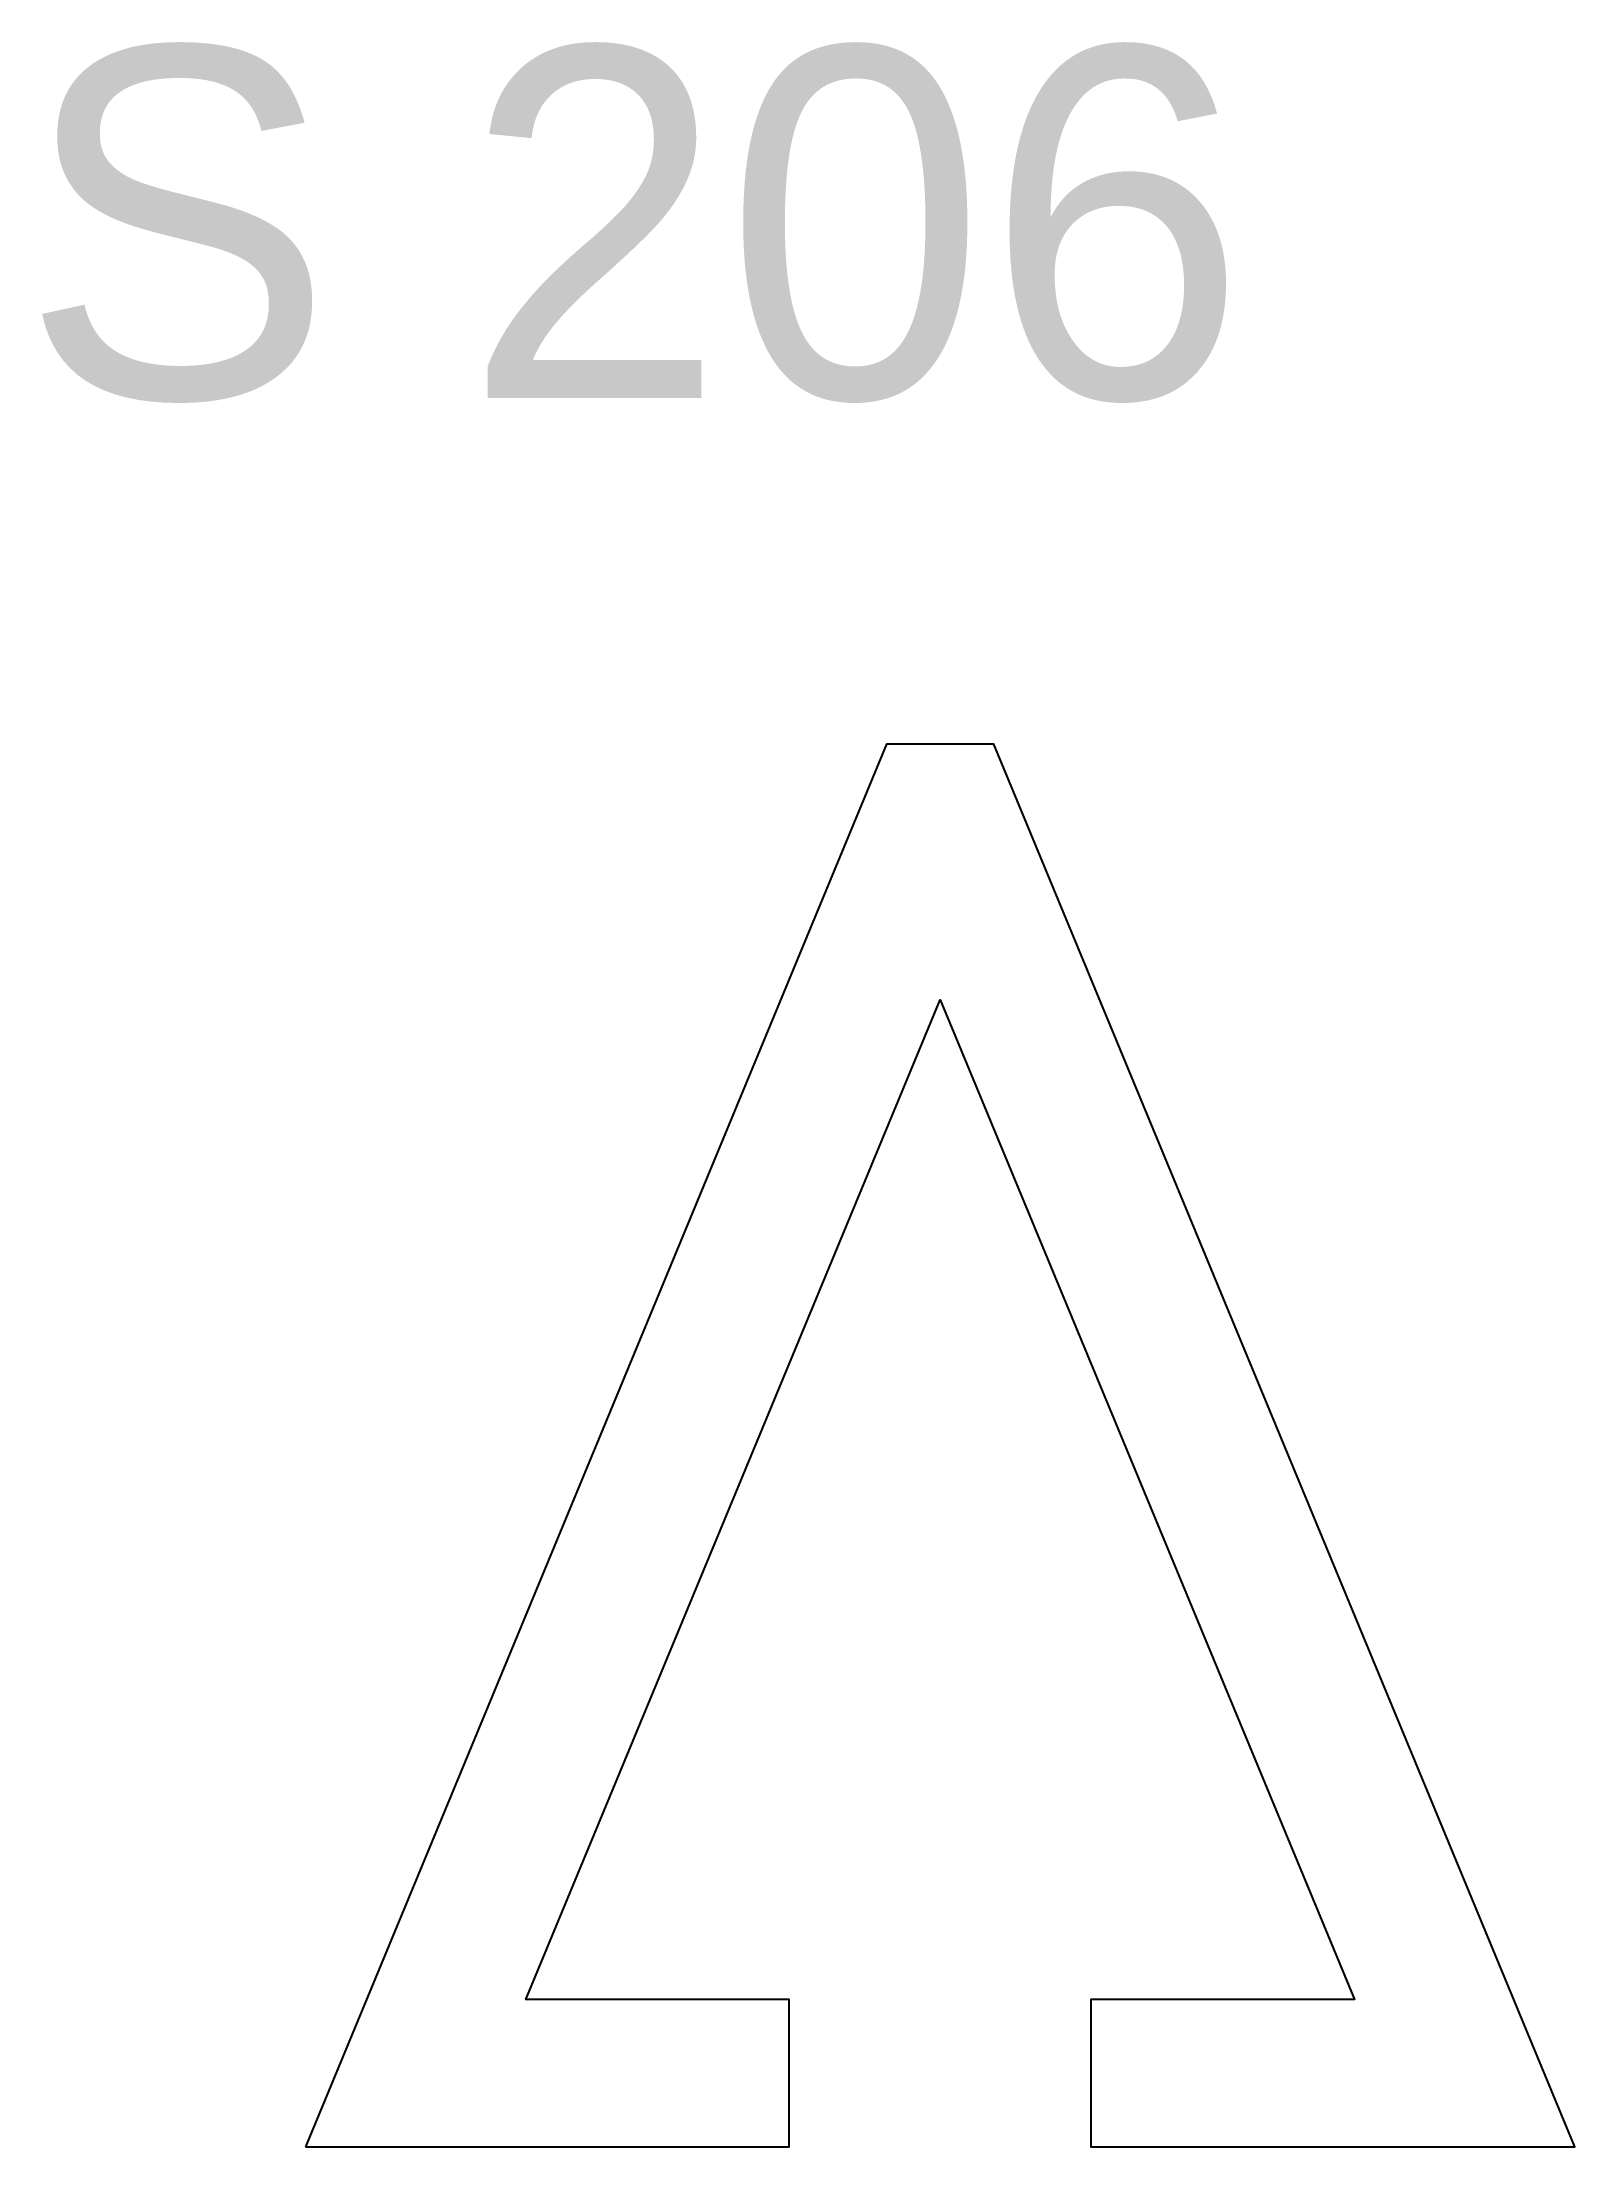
# Model space of a CAD drawing. Header units: millimetres. Extents: x -12.7 to 9.2, y -5.9 to 24.1.
import ezdxf

# ---------------------------------------------------------------- set-up
doc = ezdxf.new("R2010")
doc.units = ezdxf.units.MM
doc.header["$LTSCALE"] = 0.0125
doc.layers.add('Profil', color=7, linetype='Continuous')
doc.layers.add('Text_erfasst', color=3, linetype='Continuous')
doc.styles.add('gs25', font='gsimplex.shx', dxfattribs={"height": 25})

msp = doc.modelspace()

# ---------------------------------------------------------------- linework, layer by layer
at = {"layer": 'Profil'}
msp.add_lwpolyline([(-8.936, -5.948), (-2.038, -5.948), (-2.038, -3.848), (-5.793, -3.848), (0.112, 10.409), (6.017, -3.848), (2.262, -3.848), (2.262, -5.948), (9.16, -5.948), (0.876, 14.052), (-0.651, 14.052)], close=True, dxfattribs=at)

# ---------------------------------------------------------------- texts
at = {"layer": 'Text_erfasst', "style": 'gs25'}
msp.add_text('S 206', height=5, dxfattribs=at).set_placement((-12.992, 18.987))

doc.saveas('drawing.dxf')
